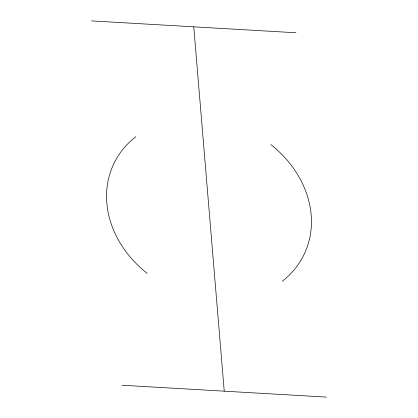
<?xml version="1.0" encoding="UTF-8"?>
<svg xmlns="http://www.w3.org/2000/svg" width="418" height="418" viewBox="0 0 418 418"><rect width="100%" height="100%" fill="white"/><g stroke="black" fill="none" stroke-linecap="round" stroke-linejoin="round"><path stroke-width="0.63" d="M91.594 20.9L295.939 32.761M122.061 385.239L326.406 397.1M193.769 26.83L224.231 391.17M270.869 144.607A105.383 87.879 25.1 0 1 282.291 281.236M147.131 273.393A105.383 87.879 25.1 0 1 135.709 136.764"/></g></svg>
